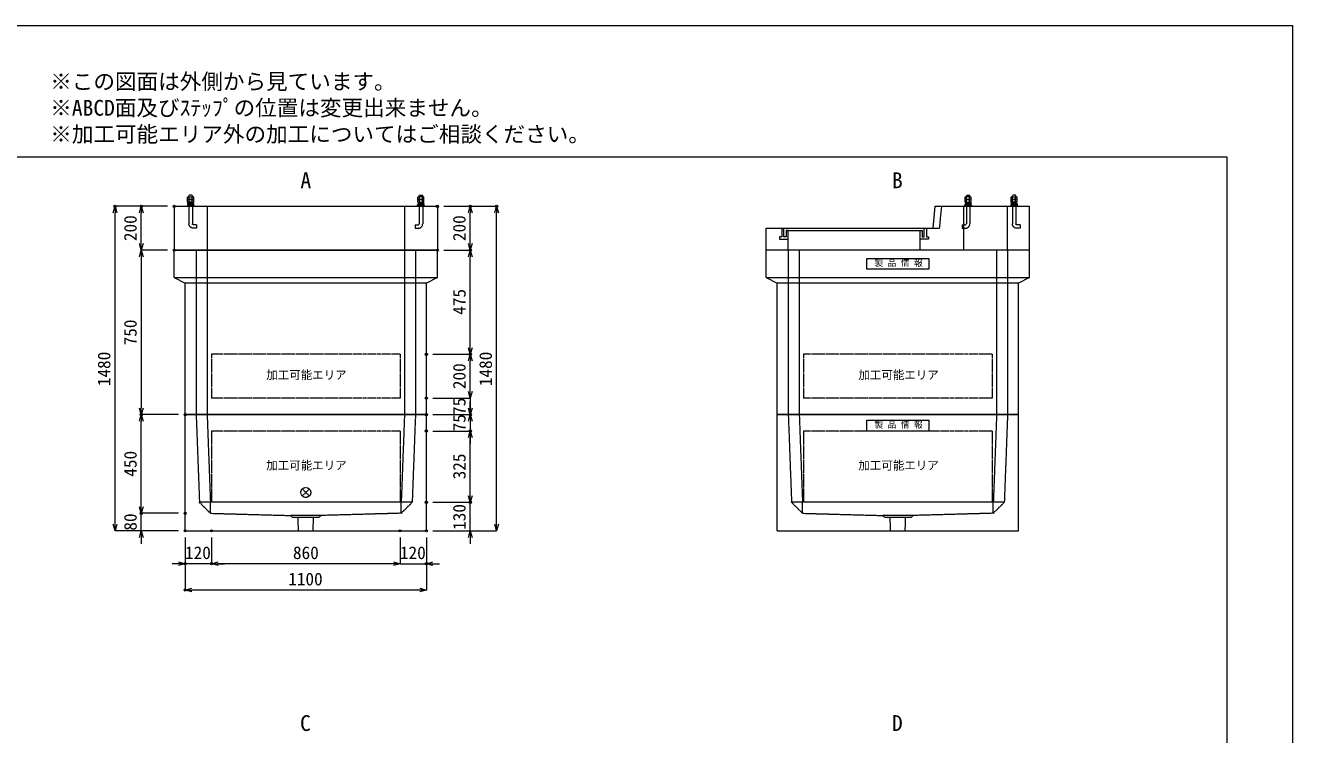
# Model space of a CAD drawing. Units: millimetres, scale not verified. Extents: x -4455 to 4455, y -3150 to 3150.
# Drawn here: x -1324 to 4455, y -84 to 3150 of the extents above; entities that cross this region are included whole.
import ezdxf
from ezdxf.enums import TextEntityAlignment as Align

# ---------------------------------------------------------------- set-up
doc = ezdxf.new("R2010")
doc.units = ezdxf.units.MM
doc.header["$LTSCALE"] = 20
doc.header["$PDMODE"] = 32
doc.header["$PDSIZE"] = 10
doc.linetypes.add('LONG_DASHED1', pattern=[7, 6, -1])
doc.linetypes.add('LONG_DOUBLE_CHAIN', pattern=[21.8, 18, -1, 0.6, -0.6, 0.6, -1])
for name, color, linetype, lineweight in [('0-0_D-TTL', 7, 'Continuous', 9), ('0-1_Defpoints', 7, 'Continuous', 9), ('0-3_D-TTL-TXT', 7, 'Continuous', 9), ('0-4_D-STR-TXT', 7, 'Continuous', 9), ('0-5_D-STR-DIM', 3, 'Continuous', 9), ('0-6_0', 7, 'Continuous', 9), ('0-7_D-STR', 7, 'Continuous', 9), ('0-8_D-STR-STR5', 1, 'LONG_DOUBLE_CHAIN', 9), ('0-9_D-STR-STR1', 7, 'LONG_DASHED1', 9), ('0-B_D-STR-STR4', 134, 'LONG_DASHED1', 9), ('0-C_D-STR-STR2', 1, 'Continuous', 9)]:
    doc.layers.add(name, color=color, linetype=linetype, lineweight=lineweight)
doc.styles.add('ＭＳ ゴシック', font='')
doc.styles.get('ＭＳ ゴシック').set_extended_font_data('MS Gothic')

# ---------------------------------------------------------------- blocks, each defined once
blk = doc.blocks.new('A$C4DE05FD1')
at = {"layer": '0-0_D-TTL', "color": 134}
for p, q in [((4000, 76000), (114800, 76000)), ((114800, 76000), (114800, 4000))]:
    blk.add_line(p, q, dxfattribs=at)
at = {"layer": '0-1_Defpoints', "color": 134}
for p, q in [((0, 84000), (118800, 84000)), ((118800, 84000), (118800, 0))]:
    blk.add_line(p, q, dxfattribs=at)
at = {"layer": '0-3_D-TTL-TXT', "style": 'ＭＳ ゴシック'}
for s, p in [('※この図面は外側から見ています。', (43260.9, 79815.7)), ('※ABCD面及びｽﾃｯﾌﾟの位置は変更出来ません。', (43260.9, 78215.7)), ('※加工可能エリア外の加工についてはご相談ください。', (43260.9, 76615.7))]:
    blk.add_text(s, height=962.2, dxfattribs=at).set_placement(p, align=Align.BOTTOM_LEFT)
blk = doc.blocks.new('_Open30')
at = {"layer": '0-6_0'}
blk.add_line((0, 0), (-20, 0), dxfattribs=at)
blk.add_lwpolyline([(-20, 5.36), (0, 0), (-20, -5.36)], dxfattribs=at)
blk = doc.blocks.new('A$C31CA379A')
at = {"layer": '0-4_D-STR-TXT', "style": 'ＭＳ ゴシック'}
for s, p in [('A', (-325.9, -2190.5)), ('B', (35638.6, -2190.5)), ('C', (-351.4, -35190.5)), ('D', (35638.6, -35190.5))]:
    blk.add_text(s, height=962.2, dxfattribs=at).set_placement(p, align=Align.BOTTOM_LEFT)
blk = doc.blocks.new('A$C737D46CD')
at = {"layer": '0-9_D-STR-STR1', "linetype": 'Continuous'}
blk.add_lwpolyline([(-2820, 0), (2820, 0), (2820, -1000), (-2820, -1000)], close=True, dxfattribs=at)
at = {"layer": '0-9_D-STR-STR1', "style": 'ＭＳ ゴシック'}
blk.add_text('製 品 情 報', height=577.3, dxfattribs=at).set_placement((-2149.6, -882.5), align=Align.BOTTOM_LEFT)
blk = doc.blocks.new('A$C19F174D8')
at = {"layer": '0-7_D-STR', "linetype": 'LONG_DASHED1'}
for p, q in [((-10000, 0), (-9700, -8000)), ((-9000, 0), (-8700, -8000)), ((9000, 0), (8700, -8000)), ((10000, 0), (9700, -8000)), ((-8700, -9000), (-9700, -8000)), ((9700, -8000), (-9700, -8000)), ((-8700, -9000), (-8700, -8000)), ((8700, -9000), (9700, -8000)), ((8700, -9000), (8700, -8000)), ((-8700, -9000), (-1400, -9200)), ((1400, -9200), (-1400, -9200)), ((-1200, -9380), (-1400, -9200)), ((1200, -9380), (1400, -9200)), ((8700, -9000), (1400, -9200)), ((1200, -9380), (-1200, -9380)), ((-666, -10600), (-705, -9380)), ((666, -10600), (705, -9380))]:
    blk.add_line(p, q, dxfattribs=at)
at = {"layer": '0-7_D-STR'}
for p, q in [((11000, -10600), (11000, 0)), ((-11000, -10600), (11000, -10600))]:
    blk.add_line(p, q, dxfattribs=at)
blk.add_lwpolyline([(-11000, -10600), (-11000, 0), (11000, 0)], dxfattribs=at)
at = {"layer": '0-8_D-STR-STR5'}
for p, q in [((8600, -1500), (8600, -8000)), ((8600, -8000), (-8600, -8000))]:
    blk.add_line(p, q, dxfattribs=at)
blk.add_lwpolyline([(8600, -1500), (-8600, -1500), (-8600, -8000)], dxfattribs=at)
at = {"layer": '0-9_D-STR-STR1'}
blk.add_blockref('A$C737D46CD', (0, -500), dxfattribs=at)
blk = doc.blocks.new('A$C44C4220A')
at = {"layer": '0-C_D-STR-STR2'}
for p, q in [((-160, -40), (-120, 0)), ((-120, 0), (120, 0)), ((160, -40), (120, 0)), ((-277.1, -167.2), (-230, -140)), ((-277.1, -390), (-277.1, -167.2)), ((-277.1, -417.2), (-230, -390)), ((-277.1, -390), (277.1, -390)), ((-277.1, -640), (-277.1, -417.2)), ((-277.1, -640), (277.1, -640)), ((-270, -777.1), (-270, -817.1)), ((-252.7, -757.3), (-160, -744.8)), ((-250, -757.1), (-20, -744.3)), ((-250, -837.1), (-20, -824.3)), ((-160, -140), (-160, -40)), ((-160, -752.1), (-160, -640)), ((-160, -880.6), (-160, -832.1)), ((-160, -1000), (-160, -930.6)), ((-138.6, -640), (-138.6, -140)), ((-20, -744.3), (-20, -824.3)), ((20, -674.4), (248.9, -687.2)), ((20, -674.4), (20, -754.4)), ((20, -754.4), (248.9, -767.2)), ((138.6, -640), (138.6, -140)), ((160, -140), (160, -40)), ((160, -682.2), (160, -640)), ((160, -880.6), (160, -762.3)), ((160, -780), (248.9, -767.2)), ((160, -1000), (160, -930.6)), ((268.9, -706.8), (268.9, -747.2)), ((277.1, -390), (277.1, -167.2)), ((277.1, -640), (277.1, -417.2))]:
    blk.add_line(p, q, dxfattribs=at)
at = {"layer": '0-C_D-STR-STR2', "linetype": 'LONG_DASHED1'}
for p, q in [((-160, -1000), (-160, -2600)), ((160, -1000), (160, -2600)), ((-540, -2680), (-240, -2680))]:
    blk.add_line(p, q, dxfattribs=at)
at = {"layer": '0-C_D-STR-STR2'}
blk.add_lwpolyline([(-300, -880.6), (300, -880.6), (300, -930.6), (-300, -930.6)], close=True, dxfattribs=at)
for points in [[(277.1, -167.2), (230, -140), (-230, -140)], [(277.1, -417.2), (230, -390), (-230, -390)]]:
    blk.add_lwpolyline(points, dxfattribs=at)
at = {"layer": '0-C_D-STR-STR2', "linetype": 'LONG_DASHED1'}
blk.add_lwpolyline([(-540, -2680), (-540, -3000), (-240, -3000)], dxfattribs=at)
at = {"layer": '0-C_D-STR-STR2'}
for centre, start, end in [((-250, -777.1), 90, 180), ((-250, -817.1), 180, 270), ((248.9, -707.2), 0, 90), ((248.9, -747.2), 270, 0)]:
    blk.add_arc(centre, 20, start, end, dxfattribs=at)
at = {"layer": '0-C_D-STR-STR2', "linetype": 'LONG_DASHED1'}
for radius in [400, 80]:
    blk.add_arc((-240, -2600), radius, 270, 0, dxfattribs=at)
blk = doc.blocks.new('A$C77A80909')
at = {"layer": '0-7_D-STR'}
for p, q in [((3200, 2000), (3388.1, 4000)), ((3388.1, 4000), (12000, 4000)), ((12000, 0), (12000, 4000)), ((-12000, 2000), (3200, 2000)), ((-12000, 0), (-12000, 2000)), ((12000, 0), (-12000, 0))]:
    blk.add_line(p, q, dxfattribs=at)
at = {"layer": '0-7_D-STR', "linetype": 'LONG_DASHED1'}
for p, q in [((3800, 2000), (4000, 4000)), ((6000, 0), (6000, 4000)), ((10000, 0), (10000, 4000)), ((-10000, 0), (-10000, 1800)), ((2000, 1800), (2000, 0)), ((3200, 2000), (3800, 2000))]:
    blk.add_line(p, q, dxfattribs=at)
at = {"layer": '0-B_D-STR-STR4'}
for points in [[(-10600, 2000), (-10600, 1200), (-10800, 1200), (-10800, 1000), (-10000, 1000)], [(-10000, 1800), (-10200, 1800), (-10200, 1200), (-10400, 1200), (-10400, 2000)], [(-10000, 1800), (2000, 1800), (2200, 1800)], [(2600, 2000), (2600, 1200), (2800, 1200), (2800, 1000), (2000, 1000)], [(2200, 1800), (2200, 1200), (2400, 1200), (2400, 2000)]]:
    blk.add_lwpolyline(points, dxfattribs=at)
at = {"layer": '0-7_D-STR'}
blk.add_blockref('A$C44C4220A', (6400, 5000), dxfattribs=at)
at = {"layer": '0-7_D-STR', "xscale": -1}
blk.add_blockref('A$C44C4220A', (10600, 5000), dxfattribs=at)
blk = doc.blocks.new('A$C1C622216')
at = {"layer": '0-7_D-STR'}
for p, q in [((-12000, 4000), (12000, 4000)), ((-12000, 4000), (-12000, 0)), ((12000, 4000), (12000, 0)), ((-12000, 0), (12000, 0))]:
    blk.add_line(p, q, dxfattribs=at)
at = {"layer": '0-7_D-STR', "linetype": 'LONG_DASHED1'}
for p, q in [((-9000, 4000), (-9000, 0)), ((9000, 4000), (9000, 0))]:
    blk.add_line(p, q, dxfattribs=at)
at = {"layer": '0-7_D-STR', "xscale": -1}
blk.add_blockref('A$C44C4220A', (-10500, 5000), dxfattribs=at)
at = {"layer": '0-7_D-STR'}
blk.add_blockref('A$C44C4220A', (10500, 5000), dxfattribs=at)
blk = doc.blocks.new('A$Cddcd1648')
at = {"layer": '0-7_D-STR'}
for p, q in [((12000, 15000), (-12000, 15000)), ((-12000, 12500), (-12000, 15000)), ((12000, 12500), (12000, 15000)), ((-12000, 12500), (-11000, 12000)), ((-12000, 12500), (12000, 12500)), ((-11000, 0), (-11000, 12000)), ((11000, 12000), (-11000, 12000)), ((12000, 12500), (11000, 12000)), ((11000, 0), (11000, 12000)), ((11000, 0), (-11000, 0))]:
    blk.add_line(p, q, dxfattribs=at)
at = {"layer": '0-7_D-STR', "linetype": 'LONG_DASHED1'}
for p, q in [((-10000, 15000), (-10000, 0)), ((-9000, 15000), (-9000, 0)), ((9000, 15000), (9000, 0)), ((10000, 15000), (10000, 0))]:
    blk.add_line(p, q, dxfattribs=at)
at = {"layer": '0-8_D-STR-STR5'}
for p, q in [((8600, 5500), (8600, 1500)), ((8600, 1500), (-8600, 1500))]:
    blk.add_line(p, q, dxfattribs=at)
blk.add_lwpolyline([(8600, 5500), (-8600, 5500), (-8600, 1500)], dxfattribs=at)
blk = doc.blocks.new('A$Cb5c508f1')
at = {"layer": '0-7_D-STR'}
for p, q in [((12000, 15000), (-12000, 15000)), ((-12000, 12500), (-12000, 15000)), ((12000, 12500), (12000, 15000)), ((-12000, 12500), (-11000, 12000)), ((-12000, 12500), (12000, 12500)), ((-11000, 0), (-11000, 12000)), ((11000, 12000), (-11000, 12000)), ((12000, 12500), (11000, 12000)), ((11000, 0), (11000, 12000)), ((11000, 0), (-11000, 0))]:
    blk.add_line(p, q, dxfattribs=at)
at = {"layer": '0-7_D-STR', "linetype": 'LONG_DASHED1'}
for p, q in [((-10000, 15000), (-10000, 0)), ((-9000, 15000), (-9000, 0)), ((9000, 15000), (9000, 0)), ((10000, 15000), (10000, 0))]:
    blk.add_line(p, q, dxfattribs=at)
at = {"layer": '0-8_D-STR-STR5'}
for p, q in [((8600, 5500), (8600, 1500)), ((8600, 1500), (-8600, 1500))]:
    blk.add_line(p, q, dxfattribs=at)
blk.add_lwpolyline([(8600, 5500), (-8600, 5500), (-8600, 1500)], dxfattribs=at)
at = {"layer": '0-9_D-STR-STR1'}
blk.add_blockref('A$C737D46CD', (0, 14250), dxfattribs=at)
blk = doc.blocks.new('A$C6F5C57E3')
at = {"layer": '0-7_D-STR', "linetype": 'LONG_DASHED1'}
for p, q in [((-10000, 0), (-9700, -8000)), ((-9000, 0), (-8700, -8000)), ((9000, 0), (8700, -8000)), ((10000, 0), (9700, -8000)), ((-8700, -9000), (-9700, -8000)), ((9700, -8000), (-9700, -8000)), ((-8700, -9000), (-8700, -8000)), ((8700, -9000), (9700, -8000)), ((8700, -9000), (8700, -8000)), ((-8700, -9000), (-1400, -9200)), ((1400, -9200), (-1400, -9200)), ((-1200, -9380), (-1400, -9200)), ((1200, -9380), (1400, -9200)), ((8700, -9000), (1400, -9200)), ((1200, -9380), (-1200, -9380)), ((-666, -10600), (-705, -9380)), ((666, -10600), (705, -9380))]:
    blk.add_line(p, q, dxfattribs=at)
at = {"layer": '0-7_D-STR'}
for p, q in [((11000, -10600), (11000, 0)), ((-11000, -10600), (11000, -10600))]:
    blk.add_line(p, q, dxfattribs=at)
blk.add_lwpolyline([(-11000, -10600), (-11000, 0), (11000, 0)], dxfattribs=at)
at = {"layer": '0-8_D-STR-STR5'}
for p, q in [((-8600, -1500), (-8600, -8000)), ((8600, -1500), (-8600, -1500)), ((8600, -1500), (8600, -8000)), ((8600, -8000), (-8600, -8000))]:
    blk.add_line(p, q, dxfattribs=at)
blk = doc.blocks.new('A$C1C640AAB')
at = {"layer": '0-8_D-STR-STR5'}
for p, q in [((-318.2, -318.2), (318.2, 318.2)), ((-318.2, 318.2), (318.2, -318.2))]:
    blk.add_line(p, q, dxfattribs=at)
blk.add_circle((0, 0), 450, dxfattribs=at)
blk = doc.blocks.new('A$C933791e1')
at = {"layer": '0-7_D-STR'}
blk.add_blockref('A$C6F5C57E3', (0, 0), dxfattribs=at)
at = {"layer": '0-8_D-STR-STR5'}
blk.add_blockref('A$C1C640AAB', (0, -7100), dxfattribs=at)

msp = doc.modelspace()

# ---------------------------------------------------------------- linework, layer by layer
at = {"layer": '0-1_Defpoints'}
for p in [(-915, 2325), (-795, 2325), (-645, 2325), (555, 2325), (705, 2325), (825, 2325), (-645, 2125), (555, 2125), (555, 2125), (705, 2125), (505, 1650), (705, 1650), (505, 1450), (-795, 1375), (-595, 1375), (-595, 1375), (505, 1375), (505, 1375), (705, 1375), (505, 1300), (705, 1300), (-795, 925), (-595, 925), (505, 975), (705, 975), (-595, 845), (-595, 845), (-475, 845), (385, 845), (505, 845), (505, 845), (-595, 695), (-475, 695), (505, 695), (-595, 575)]:
    msp.add_point(p, dxfattribs=at)
at = {"layer": '0-5_D-STR-DIM'}
for p, q in [((-675, 2325), (-915, 2325)), ((-675, 2325), (-795, 2325)), ((585, 2325), (705, 2325)), ((585, 2325), (825, 2325)), ((-915, 875), (-915, 2295)), ((-795, 2155), (-795, 2295)), ((705, 2155), (705, 2295)), ((825, 875), (825, 2295)), ((-675, 2125), (-795, 2125)), ((-675, 2125), (-795, 2125)), ((-795, 2095), (-795, 1405)), ((585, 2125), (705, 2125)), ((585, 2125), (705, 2125)), ((705, 1680), (705, 2095)), ((535, 1650), (705, 1650)), ((535, 1650), (705, 1650)), ((705, 1480), (705, 1620)), ((705, 1480), (705, 1510)), ((535, 1450), (705, 1450)), ((535, 1450), (705, 1450)), ((705, 1450), (705, 1375)), ((705, 1405), (705, 1435)), ((-625, 1375), (-795, 1375)), ((-625, 1375), (-795, 1375)), ((-795, 955), (-795, 1345)), ((535, 1375), (705, 1375)), ((535, 1375), (705, 1375)), ((705, 1375), (705, 1300)), ((705, 1345), (705, 1315)), ((535, 1300), (705, 1300)), ((535, 1300), (705, 1300)), ((705, 1005), (705, 1270)), ((705, 1270), (705, 1240)), ((-795, 955), (-795, 985)), ((705, 1005), (705, 1035)), ((-625, 925), (-795, 925)), ((-795, 845), (-795, 925)), ((-625, 925), (-795, 925)), ((535, 975), (705, 975)), ((535, 975), (705, 975)), ((705, 845), (705, 975)), ((-625, 845), (-915, 845)), ((-625, 845), (-795, 845)), ((-795, 815), (-795, 785)), ((-595, 815), (-595, 575)), ((-595, 815), (-595, 695)), ((-475, 815), (-475, 695)), ((-475, 815), (-475, 695)), ((385, 815), (385, 695)), ((385, 815), (385, 695)), ((505, 815), (505, 695)), ((505, 815), (505, 575)), ((535, 845), (705, 845)), ((535, 845), (825, 845)), ((705, 815), (705, 785)), ((-625, 695), (-655, 695)), ((-475, 695), (-595, 695)), ((355, 695), (-445, 695)), ((-445, 695), (-415, 695)), ((355, 695), (325, 695)), ((385, 695), (505, 695)), ((535, 695), (565, 695)), ((475, 575), (-565, 575))]:
    msp.add_line(p, q, dxfattribs=at)

# ---------------------------------------------------------------- block references
at = {"layer": '0-0_D-TTL', "xscale": 0.075, "yscale": 0.075}
msp.add_blockref('A$C4DE05FD1', (-4455, -3150), dxfattribs=at)
at = {"layer": '0-4_D-STR-TXT', "xscale": 0.075, "yscale": 0.075}
msp.add_blockref('A$C31CA379A', (-45, 2550), dxfattribs=at)
at = {"layer": '0-5_D-STR-DIM', "xscale": 1.5, "yscale": 1.5}
for p, rotation in [((-915, 2325), 90), ((-795, 2325), 90), ((705, 2325), 90), ((825, 2325), 90), ((-795, 2125), 270), ((705, 2125), 270), ((-795, 2125), 90), ((705, 2125), 90), ((705, 1650), 270), ((705, 1650), 90), ((705, 1450), 270), ((705, 1450), 270), ((-795, 1375), 270), ((705, 1375), 270), ((-795, 1375), 90), ((705, 1375), 90), ((705, 1300), 90), ((705, 1300), 90), ((705, 975), 270), ((705, 975), 270), ((-795, 925), 270), ((-795, 925), 270), ((-915, 845), 270), ((825, 845), 270), ((-795, 845), 90), ((705, 845), 90), ((-475, 695), 180), ((-475, 695), 180), ((505, 695), 180), ((-595, 575), 180)]:
    msp.add_blockref('_Open30', p, dxfattribs=dict(at, rotation=rotation))
for p in [(-595, 695), (385, 695), (385, 695), (505, 575)]:
    msp.add_blockref('_Open30', p, dxfattribs=at)
at = {"layer": '0-7_D-STR', "xscale": 0.05, "yscale": 0.05}
for name, p in [('A$C1C622216', (-45, 2125)), ('A$C77A80909', (2655, 2125)), ('A$Cddcd1648', (-45, 1375)), ('A$Cb5c508f1', (2655, 1375)), ('A$C933791e1', (-45, 1375)), ('A$C19F174D8', (2655, 1375))]:
    msp.add_blockref(name, p, dxfattribs=at)

# ---------------------------------------------------------------- texts
at = {"layer": '0-5_D-STR-DIM', "style": 'ＭＳ ゴシック'}
for s, p in [('200', (-798.9, 2166.2)), ('200', (701.1, 2166.2)), ('475', (701.1, 1830.08)), ('750', (-798.9, 1690.6)), ('1480', (-918.9, 1504.72)), ('1480', (821.1, 1504.72)), ('200', (701.1, 1491.2)), ('75', (701.1, 1373.38)), ('75', (701.1, 1298.38)), ('450', (-798.9, 1091.8)), ('325', (701.1, 1079.63)), ('130', (701.1, 849.22)), ('80', (-798.9, 845.85))]:
    msp.add_text(s, height=57.77, rotation=90, dxfattribs=at).set_placement(p, align=Align.BOTTOM_LEFT)
for s, p in [('120', (-595.78, 698.9)), ('860', (-103.65, 698.9)), ('120', (384.22, 698.9)), ('1100', (-125.28, 578.9))]:
    msp.add_text(s, height=57.77, dxfattribs=at).set_placement(p, align=Align.BOTTOM_LEFT)
at = {"layer": '0-8_D-STR-STR5', "style": 'ＭＳ ゴシック'}
for p in [(-225.48, 1524.75), (2474.52, 1524.75), (-225.48, 1112.48), (2474.52, 1112.48)]:
    msp.add_text('加工可能エリア', height=38.42, dxfattribs=at).set_placement(p, align=Align.BOTTOM_LEFT)

doc.saveas('drawing.dxf')
